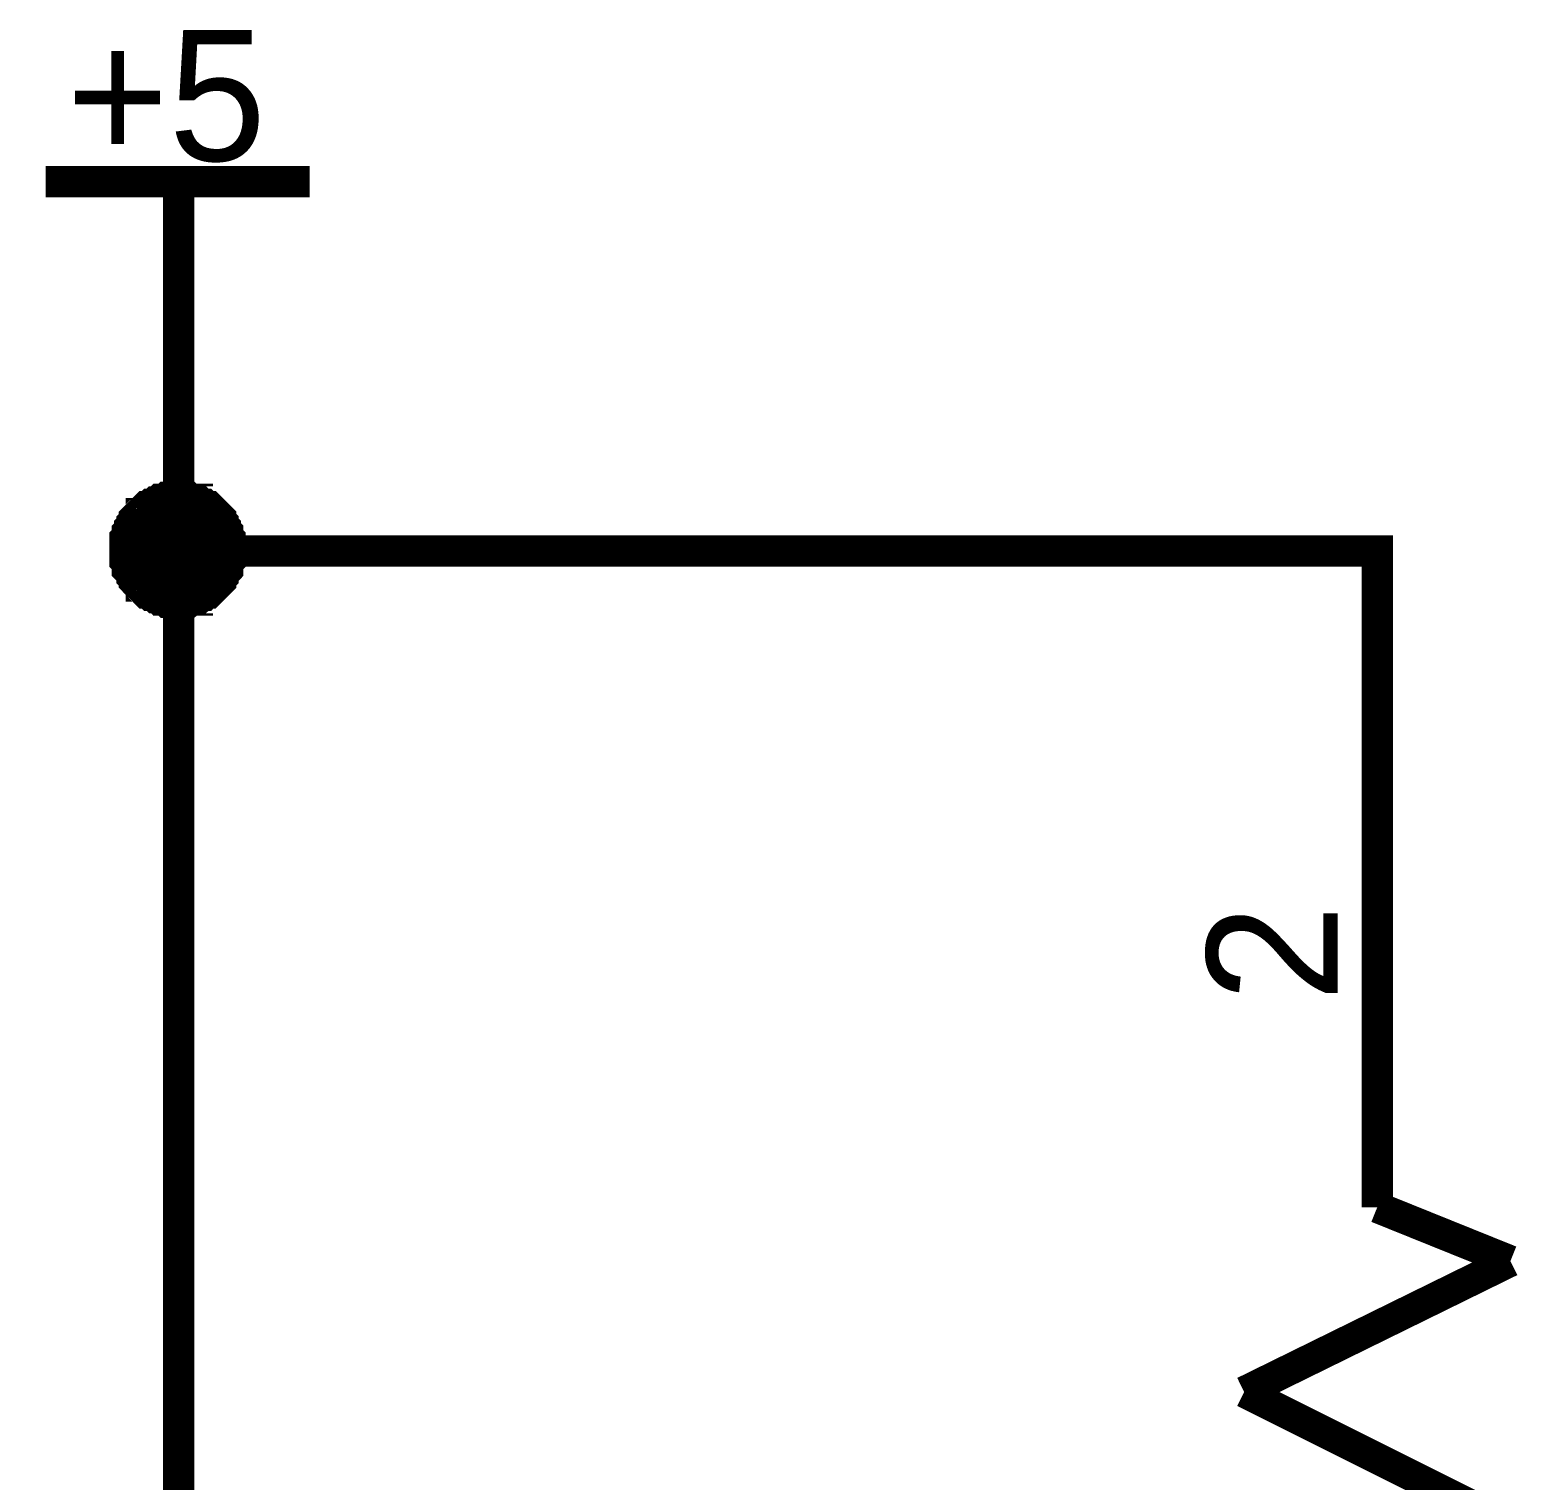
# Model space of a CAD drawing. Header units: millimetres. Extents: x 0 to 800, y 0 to 567.
# Drawn here: x 193.36 to 207.7, y 55.62 to 69.53 of the extents above; entities that cross this region are included whole.
import ezdxf

# ---------------------------------------------------------------- set-up
doc = ezdxf.new("R2010")
doc.units = ezdxf.units.MM
doc.layers.add('Sheet', color=255, linetype='Continuous')

msp = doc.modelspace()

# ---------------------------------------------------------------- linework, layer by layer
at = {"layer": 'Sheet'}
for points, const_width in [([(193.507, 68.07), (196.038, 68.07)], 0.3), ([(194.784, 65.539), (194.784, 68.07)], 0.3), ([(194.784, 65.539), (194.784, 64.531), (194.784, 52.548)], 0.3), ([(194.268, 64.531), (194.268, 64.553), (194.268, 64.576), (194.268, 64.62), (194.268, 64.643), (194.291, 64.665), (194.291, 64.688), (194.291, 64.71), (194.313, 64.732), (194.313, 64.755), (194.336, 64.777), (194.336, 64.8), (194.358, 64.822), (194.358, 64.844), (194.38, 64.867), (194.403, 64.889), (194.425, 64.889), (194.425, 64.912), (194.448, 64.934), (194.47, 64.956), (194.492, 64.956), (194.515, 64.979), (194.537, 64.979), (194.56, 65.001), (194.582, 65.001), (194.604, 65.024), (194.627, 65.024), (194.649, 65.024), (194.672, 65.046), (194.694, 65.046), (194.739, 65.046), (194.761, 65.046), (194.784, 65.046)], 0.3), ([(194.268, 64.531), (194.268, 64.553), (194.268, 64.576), (194.268, 64.62), (194.268, 64.643), (194.291, 64.665), (194.291, 64.688), (194.291, 64.71), (194.313, 64.732), (194.313, 64.755), (194.336, 64.777), (194.336, 64.8), (194.358, 64.822), (194.358, 64.844), (194.38, 64.867), (194.403, 64.889), (194.425, 64.889), (194.425, 64.912), (194.448, 64.934), (194.47, 64.956), (194.492, 64.956), (194.515, 64.979), (194.537, 64.979), (194.56, 65.001), (194.582, 65.001), (194.604, 65.024), (194.627, 65.024), (194.649, 65.024), (194.672, 65.046), (194.694, 65.046), (194.739, 65.046), (194.761, 65.046), (194.784, 65.046)], 0.3), ([(194.268, 64.531), (194.268, 64.553), (194.268, 64.576), (194.268, 64.62), (194.268, 64.643), (194.291, 64.665), (194.291, 64.688), (194.291, 64.71), (194.313, 64.732), (194.313, 64.755), (194.336, 64.777), (194.336, 64.8), (194.358, 64.822), (194.358, 64.844), (194.38, 64.867), (194.403, 64.889), (194.425, 64.889), (194.425, 64.912), (194.448, 64.934), (194.47, 64.956), (194.492, 64.956), (194.515, 64.979), (194.537, 64.979), (194.56, 65.001), (194.582, 65.001), (194.604, 65.024), (194.627, 65.024), (194.649, 65.024), (194.672, 65.046), (194.694, 65.046), (194.739, 65.046), (194.761, 65.046), (194.784, 65.046)], 0.3), ([(194.268, 64.531), (194.268, 64.553), (194.268, 64.576), (194.268, 64.62), (194.268, 64.643), (194.291, 64.665), (194.291, 64.688), (194.291, 64.71), (194.313, 64.732), (194.313, 64.755), (194.336, 64.777), (194.336, 64.8), (194.358, 64.822), (194.358, 64.844), (194.38, 64.867), (194.403, 64.889), (194.425, 64.889), (194.425, 64.912), (194.448, 64.934), (194.47, 64.956), (194.492, 64.956), (194.515, 64.979), (194.537, 64.979), (194.56, 65.001), (194.582, 65.001), (194.604, 65.024), (194.627, 65.024), (194.649, 65.024), (194.672, 65.046), (194.694, 65.046), (194.739, 65.046), (194.761, 65.046), (194.784, 65.046)], 0.3), ([(194.784, 65.046), (194.784, 65.046)], 0.3), ([(194.784, 65.046), (194.806, 65.046), (194.828, 65.046), (194.851, 65.046), (194.873, 65.046), (194.896, 65.024), (194.918, 65.024), (194.963, 65.024), (194.963, 65.001), (194.985, 65.001), (195.008, 64.979), (195.03, 64.979), (195.052, 64.956), (195.075, 64.956), (195.097, 64.934), (195.12, 64.912), (195.142, 64.889), (195.142, 64.889), (195.164, 64.867), (195.187, 64.844), (195.187, 64.822), (195.209, 64.8), (195.209, 64.777), (195.232, 64.755), (195.232, 64.732), (195.254, 64.71), (195.254, 64.688), (195.254, 64.665), (195.276, 64.643), (195.276, 64.62), (195.276, 64.576), (195.276, 64.553), (195.276, 64.531)], 0.3), ([(194.784, 65.046), (194.784, 65.046)], 0.3), ([(194.784, 65.046), (194.806, 65.046), (194.828, 65.046), (194.851, 65.046), (194.873, 65.046), (194.896, 65.024), (194.918, 65.024), (194.963, 65.024), (194.963, 65.001), (194.985, 65.001), (195.008, 64.979), (195.03, 64.979), (195.052, 64.956), (195.075, 64.956), (195.097, 64.934), (195.12, 64.912), (195.142, 64.889), (195.142, 64.889), (195.164, 64.867), (195.187, 64.844), (195.187, 64.822), (195.209, 64.8), (195.209, 64.777), (195.232, 64.755), (195.232, 64.732), (195.254, 64.71), (195.254, 64.688), (195.254, 64.665), (195.276, 64.643), (195.276, 64.62), (195.276, 64.576), (195.276, 64.553), (195.276, 64.531)], 0.3), ([(194.784, 65.046), (194.784, 65.046)], 0.3), ([(194.784, 65.046), (194.806, 65.046), (194.828, 65.046), (194.851, 65.046), (194.873, 65.046), (194.896, 65.024), (194.918, 65.024), (194.963, 65.024), (194.963, 65.001), (194.985, 65.001), (195.008, 64.979), (195.03, 64.979), (195.052, 64.956), (195.075, 64.956), (195.097, 64.934), (195.12, 64.912), (195.142, 64.889), (195.142, 64.889), (195.164, 64.867), (195.187, 64.844), (195.187, 64.822), (195.209, 64.8), (195.209, 64.777), (195.232, 64.755), (195.232, 64.732), (195.254, 64.71), (195.254, 64.688), (195.254, 64.665), (195.276, 64.643), (195.276, 64.62), (195.276, 64.576), (195.276, 64.553), (195.276, 64.531)], 0.3), ([(194.784, 65.046), (194.784, 65.046)], 0.3), ([(194.784, 65.046), (194.806, 65.046), (194.828, 65.046), (194.851, 65.046), (194.873, 65.046), (194.896, 65.024), (194.918, 65.024), (194.963, 65.024), (194.963, 65.001), (194.985, 65.001), (195.008, 64.979), (195.03, 64.979), (195.052, 64.956), (195.075, 64.956), (195.097, 64.934), (195.12, 64.912), (195.142, 64.889), (195.142, 64.889), (195.164, 64.867), (195.187, 64.844), (195.187, 64.822), (195.209, 64.8), (195.209, 64.777), (195.232, 64.755), (195.232, 64.732), (195.254, 64.71), (195.254, 64.688), (195.254, 64.665), (195.276, 64.643), (195.276, 64.62), (195.276, 64.576), (195.276, 64.553), (195.276, 64.531)], 0.3), ([(194.268, 64.531), (194.268, 64.553), (194.268, 64.576), (194.268, 64.62), (194.268, 64.643), (194.291, 64.665), (194.291, 64.688), (194.291, 64.71), (194.313, 64.732), (194.313, 64.755), (194.336, 64.777), (194.336, 64.8), (194.358, 64.822), (194.358, 64.844), (194.38, 64.867), (194.403, 64.889), (194.425, 64.889), (194.425, 64.912), (194.448, 64.934), (194.47, 64.956), (194.492, 64.956), (194.515, 64.979), (194.537, 64.979), (194.56, 65.001), (194.582, 65.001), (194.604, 65.024), (194.627, 65.024), (194.649, 65.024), (194.672, 65.046), (194.694, 65.046), (194.739, 65.046), (194.761, 65.046), (194.784, 65.046)], 0.0991), ([(194.268, 64.531), (194.268, 64.553), (194.268, 64.576), (194.268, 64.62), (194.268, 64.643), (194.291, 64.665), (194.291, 64.688), (194.291, 64.71), (194.313, 64.732), (194.313, 64.755), (194.336, 64.777), (194.336, 64.8), (194.358, 64.822), (194.358, 64.844), (194.38, 64.867), (194.403, 64.889), (194.425, 64.889), (194.425, 64.912), (194.448, 64.934), (194.47, 64.956), (194.492, 64.956), (194.515, 64.979), (194.537, 64.979), (194.56, 65.001), (194.582, 65.001), (194.604, 65.024), (194.627, 65.024), (194.649, 65.024), (194.672, 65.046), (194.694, 65.046), (194.739, 65.046), (194.761, 65.046), (194.784, 65.046)], 0.0991), ([(194.268, 64.531), (194.268, 64.553), (194.268, 64.576), (194.268, 64.62), (194.268, 64.643), (194.291, 64.665), (194.291, 64.688), (194.291, 64.71), (194.313, 64.732), (194.313, 64.755), (194.336, 64.777), (194.336, 64.8), (194.358, 64.822), (194.358, 64.844), (194.38, 64.867), (194.403, 64.889), (194.425, 64.889), (194.425, 64.912), (194.448, 64.934), (194.47, 64.956), (194.492, 64.956), (194.515, 64.979), (194.537, 64.979), (194.56, 65.001), (194.582, 65.001), (194.604, 65.024), (194.627, 65.024), (194.649, 65.024), (194.672, 65.046), (194.694, 65.046), (194.739, 65.046), (194.761, 65.046), (194.784, 65.046)], 0.0991), ([(194.268, 64.531), (194.268, 64.553), (194.268, 64.576), (194.268, 64.62), (194.268, 64.643), (194.291, 64.665), (194.291, 64.688), (194.291, 64.71), (194.313, 64.732), (194.313, 64.755), (194.336, 64.777), (194.336, 64.8), (194.358, 64.822), (194.358, 64.844), (194.38, 64.867), (194.403, 64.889), (194.425, 64.889), (194.425, 64.912), (194.448, 64.934), (194.47, 64.956), (194.492, 64.956), (194.515, 64.979), (194.537, 64.979), (194.56, 65.001), (194.582, 65.001), (194.604, 65.024), (194.627, 65.024), (194.649, 65.024), (194.672, 65.046), (194.694, 65.046), (194.739, 65.046), (194.761, 65.046), (194.784, 65.046)], 0.0991), ([(194.784, 65.046), (194.784, 65.046)], 0.0991), ([(194.784, 65.046), (194.806, 65.046), (194.828, 65.046), (194.851, 65.046), (194.873, 65.046), (194.896, 65.024), (194.918, 65.024), (194.963, 65.024), (194.963, 65.001), (194.985, 65.001), (195.008, 64.979), (195.03, 64.979), (195.052, 64.956), (195.075, 64.956), (195.097, 64.934), (195.12, 64.912), (195.142, 64.889), (195.142, 64.889), (195.164, 64.867), (195.187, 64.844), (195.187, 64.822), (195.209, 64.8), (195.209, 64.777), (195.232, 64.755), (195.232, 64.732), (195.254, 64.71), (195.254, 64.688), (195.254, 64.665), (195.276, 64.643), (195.276, 64.62), (195.276, 64.576), (195.276, 64.553), (195.276, 64.531)], 0.0991), ([(194.784, 65.046), (194.784, 65.046)], 0.0991), ([(194.784, 65.046), (194.806, 65.046), (194.828, 65.046), (194.851, 65.046), (194.873, 65.046), (194.896, 65.024), (194.918, 65.024), (194.963, 65.024), (194.963, 65.001), (194.985, 65.001), (195.008, 64.979), (195.03, 64.979), (195.052, 64.956), (195.075, 64.956), (195.097, 64.934), (195.12, 64.912), (195.142, 64.889), (195.142, 64.889), (195.164, 64.867), (195.187, 64.844), (195.187, 64.822), (195.209, 64.8), (195.209, 64.777), (195.232, 64.755), (195.232, 64.732), (195.254, 64.71), (195.254, 64.688), (195.254, 64.665), (195.276, 64.643), (195.276, 64.62), (195.276, 64.576), (195.276, 64.553), (195.276, 64.531)], 0.0991), ([(194.784, 65.046), (194.784, 65.046)], 0.0991), ([(194.784, 65.046), (194.806, 65.046), (194.828, 65.046), (194.851, 65.046), (194.873, 65.046), (194.896, 65.024), (194.918, 65.024), (194.963, 65.024), (194.963, 65.001), (194.985, 65.001), (195.008, 64.979), (195.03, 64.979), (195.052, 64.956), (195.075, 64.956), (195.097, 64.934), (195.12, 64.912), (195.142, 64.889), (195.142, 64.889), (195.164, 64.867), (195.187, 64.844), (195.187, 64.822), (195.209, 64.8), (195.209, 64.777), (195.232, 64.755), (195.232, 64.732), (195.254, 64.71), (195.254, 64.688), (195.254, 64.665), (195.276, 64.643), (195.276, 64.62), (195.276, 64.576), (195.276, 64.553), (195.276, 64.531)], 0.0991), ([(194.784, 65.046), (194.784, 65.046)], 0.0991), ([(194.784, 65.046), (194.806, 65.046), (194.828, 65.046), (194.851, 65.046), (194.873, 65.046), (194.896, 65.024), (194.918, 65.024), (194.963, 65.024), (194.963, 65.001), (194.985, 65.001), (195.008, 64.979), (195.03, 64.979), (195.052, 64.956), (195.075, 64.956), (195.097, 64.934), (195.12, 64.912), (195.142, 64.889), (195.142, 64.889), (195.164, 64.867), (195.187, 64.844), (195.187, 64.822), (195.209, 64.8), (195.209, 64.777), (195.232, 64.755), (195.232, 64.732), (195.254, 64.71), (195.254, 64.688), (195.254, 64.665), (195.276, 64.643), (195.276, 64.62), (195.276, 64.576), (195.276, 64.553), (195.276, 64.531)], 0.0991), ([(194.784, 64.038), (194.761, 64.038), (194.739, 64.038), (194.694, 64.038), (194.672, 64.038), (194.649, 64.06), (194.627, 64.06), (194.604, 64.06), (194.582, 64.083), (194.56, 64.083), (194.537, 64.105), (194.515, 64.105), (194.492, 64.128), (194.47, 64.128), (194.448, 64.15), (194.425, 64.172), (194.425, 64.195), (194.403, 64.195), (194.38, 64.217), (194.358, 64.24), (194.358, 64.262), (194.336, 64.284), (194.336, 64.307), (194.313, 64.329), (194.313, 64.329), (194.291, 64.352), (194.291, 64.396), (194.291, 64.419), (194.268, 64.441), (194.268, 64.464), (194.268, 64.486), (194.268, 64.508), (194.268, 64.531)], 0.3), ([(194.268, 64.531), (194.268, 64.531)], 0.3), ([(194.784, 64.038), (194.761, 64.038), (194.739, 64.038), (194.694, 64.038), (194.672, 64.038), (194.649, 64.06), (194.627, 64.06), (194.604, 64.06), (194.582, 64.083), (194.56, 64.083), (194.537, 64.105), (194.515, 64.105), (194.492, 64.128), (194.47, 64.128), (194.448, 64.15), (194.425, 64.172), (194.425, 64.195), (194.403, 64.195), (194.38, 64.217), (194.358, 64.24), (194.358, 64.262), (194.336, 64.284), (194.336, 64.307), (194.313, 64.329), (194.313, 64.329), (194.291, 64.352), (194.291, 64.396), (194.291, 64.419), (194.268, 64.441), (194.268, 64.464), (194.268, 64.486), (194.268, 64.508), (194.268, 64.531)], 0.3), ([(194.268, 64.531), (194.268, 64.531)], 0.3), ([(194.784, 64.038), (194.761, 64.038), (194.739, 64.038), (194.694, 64.038), (194.672, 64.038), (194.649, 64.06), (194.627, 64.06), (194.604, 64.06), (194.582, 64.083), (194.56, 64.083), (194.537, 64.105), (194.515, 64.105), (194.492, 64.128), (194.47, 64.128), (194.448, 64.15), (194.425, 64.172), (194.425, 64.195), (194.403, 64.195), (194.38, 64.217), (194.358, 64.24), (194.358, 64.262), (194.336, 64.284), (194.336, 64.307), (194.313, 64.329), (194.313, 64.329), (194.291, 64.352), (194.291, 64.396), (194.291, 64.419), (194.268, 64.441), (194.268, 64.464), (194.268, 64.486), (194.268, 64.508), (194.268, 64.531)], 0.3), ([(194.268, 64.531), (194.268, 64.531)], 0.3), ([(194.784, 64.038), (194.761, 64.038), (194.739, 64.038), (194.694, 64.038), (194.672, 64.038), (194.649, 64.06), (194.627, 64.06), (194.604, 64.06), (194.582, 64.083), (194.56, 64.083), (194.537, 64.105), (194.515, 64.105), (194.492, 64.128), (194.47, 64.128), (194.448, 64.15), (194.425, 64.172), (194.425, 64.195), (194.403, 64.195), (194.38, 64.217), (194.358, 64.24), (194.358, 64.262), (194.336, 64.284), (194.336, 64.307), (194.313, 64.329), (194.313, 64.329), (194.291, 64.352), (194.291, 64.396), (194.291, 64.419), (194.268, 64.441), (194.268, 64.464), (194.268, 64.486), (194.268, 64.508), (194.268, 64.531)], 0.3), ([(194.268, 64.531), (194.268, 64.531)], 0.3), ([(194.784, 64.038), (194.761, 64.038), (194.739, 64.038), (194.694, 64.038), (194.672, 64.038), (194.649, 64.06), (194.627, 64.06), (194.604, 64.06), (194.582, 64.083), (194.56, 64.083), (194.537, 64.105), (194.515, 64.105), (194.492, 64.128), (194.47, 64.128), (194.448, 64.15), (194.425, 64.172), (194.425, 64.195), (194.403, 64.195), (194.38, 64.217), (194.358, 64.24), (194.358, 64.262), (194.336, 64.284), (194.336, 64.307), (194.313, 64.329), (194.313, 64.329), (194.291, 64.352), (194.291, 64.396), (194.291, 64.419), (194.268, 64.441), (194.268, 64.464), (194.268, 64.486), (194.268, 64.508), (194.268, 64.531)], 0.0991), ([(194.268, 64.531), (194.268, 64.531)], 0.0991), ([(194.784, 64.038), (194.761, 64.038), (194.739, 64.038), (194.694, 64.038), (194.672, 64.038), (194.649, 64.06), (194.627, 64.06), (194.604, 64.06), (194.582, 64.083), (194.56, 64.083), (194.537, 64.105), (194.515, 64.105), (194.492, 64.128), (194.47, 64.128), (194.448, 64.15), (194.425, 64.172), (194.425, 64.195), (194.403, 64.195), (194.38, 64.217), (194.358, 64.24), (194.358, 64.262), (194.336, 64.284), (194.336, 64.307), (194.313, 64.329), (194.313, 64.329), (194.291, 64.352), (194.291, 64.396), (194.291, 64.419), (194.268, 64.441), (194.268, 64.464), (194.268, 64.486), (194.268, 64.508), (194.268, 64.531)], 0.0991), ([(194.268, 64.531), (194.268, 64.531)], 0.0991), ([(194.784, 64.038), (194.761, 64.038), (194.739, 64.038), (194.694, 64.038), (194.672, 64.038), (194.649, 64.06), (194.627, 64.06), (194.604, 64.06), (194.582, 64.083), (194.56, 64.083), (194.537, 64.105), (194.515, 64.105), (194.492, 64.128), (194.47, 64.128), (194.448, 64.15), (194.425, 64.172), (194.425, 64.195), (194.403, 64.195), (194.38, 64.217), (194.358, 64.24), (194.358, 64.262), (194.336, 64.284), (194.336, 64.307), (194.313, 64.329), (194.313, 64.329), (194.291, 64.352), (194.291, 64.396), (194.291, 64.419), (194.268, 64.441), (194.268, 64.464), (194.268, 64.486), (194.268, 64.508), (194.268, 64.531)], 0.0991), ([(194.268, 64.531), (194.268, 64.531)], 0.0991), ([(194.784, 64.038), (194.761, 64.038), (194.739, 64.038), (194.694, 64.038), (194.672, 64.038), (194.649, 64.06), (194.627, 64.06), (194.604, 64.06), (194.582, 64.083), (194.56, 64.083), (194.537, 64.105), (194.515, 64.105), (194.492, 64.128), (194.47, 64.128), (194.448, 64.15), (194.425, 64.172), (194.425, 64.195), (194.403, 64.195), (194.38, 64.217), (194.358, 64.24), (194.358, 64.262), (194.336, 64.284), (194.336, 64.307), (194.313, 64.329), (194.313, 64.329), (194.291, 64.352), (194.291, 64.396), (194.291, 64.419), (194.268, 64.441), (194.268, 64.464), (194.268, 64.486), (194.268, 64.508), (194.268, 64.531)], 0.0991), ([(194.268, 64.531), (194.268, 64.531)], 0.0991), ([(195.276, 64.531), (195.276, 64.508), (195.276, 64.486), (195.276, 64.464), (195.276, 64.441), (195.254, 64.419), (195.254, 64.396), (195.254, 64.352), (195.232, 64.329), (195.232, 64.329), (195.209, 64.307), (195.209, 64.284), (195.187, 64.262), (195.187, 64.24), (195.164, 64.217), (195.142, 64.195), (195.142, 64.195), (195.12, 64.172), (195.097, 64.15), (195.075, 64.128), (195.052, 64.128), (195.03, 64.105), (195.008, 64.105), (194.985, 64.083), (194.963, 64.083), (194.963, 64.06), (194.918, 64.06), (194.896, 64.06), (194.873, 64.038), (194.851, 64.038), (194.828, 64.038), (194.806, 64.038), (194.784, 64.038)], 0.3), ([(206.274, 63.321), (206.274, 64.531), (194.784, 64.531)], 0.3), ([(195.276, 64.531), (195.276, 64.508), (195.276, 64.486), (195.276, 64.464), (195.276, 64.441), (195.254, 64.419), (195.254, 64.396), (195.254, 64.352), (195.232, 64.329), (195.232, 64.329), (195.209, 64.307), (195.209, 64.284), (195.187, 64.262), (195.187, 64.24), (195.164, 64.217), (195.142, 64.195), (195.142, 64.195), (195.12, 64.172), (195.097, 64.15), (195.075, 64.128), (195.052, 64.128), (195.03, 64.105), (195.008, 64.105), (194.985, 64.083), (194.963, 64.083), (194.963, 64.06), (194.918, 64.06), (194.896, 64.06), (194.873, 64.038), (194.851, 64.038), (194.828, 64.038), (194.806, 64.038), (194.784, 64.038)], 0.3), ([(195.276, 64.531), (195.276, 64.508), (195.276, 64.486), (195.276, 64.464), (195.276, 64.441), (195.254, 64.419), (195.254, 64.396), (195.254, 64.352), (195.232, 64.329), (195.232, 64.329), (195.209, 64.307), (195.209, 64.284), (195.187, 64.262), (195.187, 64.24), (195.164, 64.217), (195.142, 64.195), (195.142, 64.195), (195.12, 64.172), (195.097, 64.15), (195.075, 64.128), (195.052, 64.128), (195.03, 64.105), (195.008, 64.105), (194.985, 64.083), (194.963, 64.083), (194.963, 64.06), (194.918, 64.06), (194.896, 64.06), (194.873, 64.038), (194.851, 64.038), (194.828, 64.038), (194.806, 64.038), (194.784, 64.038)], 0.3), ([(195.276, 64.531), (195.276, 64.508), (195.276, 64.486), (195.276, 64.464), (195.276, 64.441), (195.254, 64.419), (195.254, 64.396), (195.254, 64.352), (195.232, 64.329), (195.232, 64.329), (195.209, 64.307), (195.209, 64.284), (195.187, 64.262), (195.187, 64.24), (195.164, 64.217), (195.142, 64.195), (195.142, 64.195), (195.12, 64.172), (195.097, 64.15), (195.075, 64.128), (195.052, 64.128), (195.03, 64.105), (195.008, 64.105), (194.985, 64.083), (194.963, 64.083), (194.963, 64.06), (194.918, 64.06), (194.896, 64.06), (194.873, 64.038), (194.851, 64.038), (194.828, 64.038), (194.806, 64.038), (194.784, 64.038)], 0.3), ([(195.276, 64.531), (195.276, 64.508), (195.276, 64.486), (195.276, 64.464), (195.276, 64.441), (195.254, 64.419), (195.254, 64.396), (195.254, 64.352), (195.232, 64.329), (195.232, 64.329), (195.209, 64.307), (195.209, 64.284), (195.187, 64.262), (195.187, 64.24), (195.164, 64.217), (195.142, 64.195), (195.142, 64.195), (195.12, 64.172), (195.097, 64.15), (195.075, 64.128), (195.052, 64.128), (195.03, 64.105), (195.008, 64.105), (194.985, 64.083), (194.963, 64.083), (194.963, 64.06), (194.918, 64.06), (194.896, 64.06), (194.873, 64.038), (194.851, 64.038), (194.828, 64.038), (194.806, 64.038), (194.784, 64.038)], 0.0991), ([(195.276, 64.531), (195.276, 64.508), (195.276, 64.486), (195.276, 64.464), (195.276, 64.441), (195.254, 64.419), (195.254, 64.396), (195.254, 64.352), (195.232, 64.329), (195.232, 64.329), (195.209, 64.307), (195.209, 64.284), (195.187, 64.262), (195.187, 64.24), (195.164, 64.217), (195.142, 64.195), (195.142, 64.195), (195.12, 64.172), (195.097, 64.15), (195.075, 64.128), (195.052, 64.128), (195.03, 64.105), (195.008, 64.105), (194.985, 64.083), (194.963, 64.083), (194.963, 64.06), (194.918, 64.06), (194.896, 64.06), (194.873, 64.038), (194.851, 64.038), (194.828, 64.038), (194.806, 64.038), (194.784, 64.038)], 0.0991), ([(195.276, 64.531), (195.276, 64.508), (195.276, 64.486), (195.276, 64.464), (195.276, 64.441), (195.254, 64.419), (195.254, 64.396), (195.254, 64.352), (195.232, 64.329), (195.232, 64.329), (195.209, 64.307), (195.209, 64.284), (195.187, 64.262), (195.187, 64.24), (195.164, 64.217), (195.142, 64.195), (195.142, 64.195), (195.12, 64.172), (195.097, 64.15), (195.075, 64.128), (195.052, 64.128), (195.03, 64.105), (195.008, 64.105), (194.985, 64.083), (194.963, 64.083), (194.963, 64.06), (194.918, 64.06), (194.896, 64.06), (194.873, 64.038), (194.851, 64.038), (194.828, 64.038), (194.806, 64.038), (194.784, 64.038)], 0.0991), ([(195.276, 64.531), (195.276, 64.508), (195.276, 64.486), (195.276, 64.464), (195.276, 64.441), (195.254, 64.419), (195.254, 64.396), (195.254, 64.352), (195.232, 64.329), (195.232, 64.329), (195.209, 64.307), (195.209, 64.284), (195.187, 64.262), (195.187, 64.24), (195.164, 64.217), (195.142, 64.195), (195.142, 64.195), (195.12, 64.172), (195.097, 64.15), (195.075, 64.128), (195.052, 64.128), (195.03, 64.105), (195.008, 64.105), (194.985, 64.083), (194.963, 64.083), (194.963, 64.06), (194.918, 64.06), (194.896, 64.06), (194.873, 64.038), (194.851, 64.038), (194.828, 64.038), (194.806, 64.038), (194.784, 64.038)], 0.0991), ([(195.276, 64.531), (195.276, 64.531), (195.276, 64.531), (195.276, 64.531), (195.276, 64.531), (195.276, 64.531), (195.276, 64.531), (195.276, 64.531), (195.276, 64.531), (195.276, 64.531), (195.276, 64.531), (195.276, 64.531), (195.276, 64.531), (195.276, 64.531), (195.276, 64.531), (195.276, 64.531), (195.276, 64.531), (195.276, 64.531), (195.276, 64.531), (195.276, 64.531), (195.276, 64.531), (195.276, 64.531), (195.276, 64.531), (195.276, 64.531), (195.276, 64.531), (195.276, 64.531), (195.276, 64.531), (195.276, 64.531), (195.276, 64.531), (195.276, 64.531), (195.276, 64.531), (195.276, 64.531), (195.276, 64.531)], 0.3), ([(195.276, 64.531), (195.276, 64.531)], 0.3), ([(195.276, 64.531), (195.276, 64.531), (195.276, 64.531), (195.276, 64.531), (195.276, 64.531), (195.276, 64.531), (195.276, 64.531), (195.276, 64.531), (195.276, 64.531), (195.276, 64.531), (195.276, 64.531), (195.276, 64.531), (195.276, 64.531), (195.276, 64.531), (195.276, 64.531), (195.276, 64.531), (195.276, 64.531), (195.276, 64.531), (195.276, 64.531), (195.276, 64.531), (195.276, 64.531), (195.276, 64.531), (195.276, 64.531), (195.276, 64.531), (195.276, 64.531), (195.276, 64.531), (195.276, 64.531), (195.276, 64.531), (195.276, 64.531), (195.276, 64.531), (195.276, 64.531), (195.276, 64.531), (195.276, 64.531)], 0.3), ([(195.276, 64.531), (195.276, 64.531)], 0.3), ([(195.276, 64.531), (195.276, 64.531), (195.276, 64.531), (195.276, 64.531), (195.276, 64.531), (195.276, 64.531), (195.276, 64.531), (195.276, 64.531), (195.276, 64.531), (195.276, 64.531), (195.276, 64.531), (195.276, 64.531), (195.276, 64.531), (195.276, 64.531), (195.276, 64.531), (195.276, 64.531), (195.276, 64.531), (195.276, 64.531), (195.276, 64.531), (195.276, 64.531), (195.276, 64.531), (195.276, 64.531), (195.276, 64.531), (195.276, 64.531), (195.276, 64.531), (195.276, 64.531), (195.276, 64.531), (195.276, 64.531), (195.276, 64.531), (195.276, 64.531), (195.276, 64.531), (195.276, 64.531), (195.276, 64.531)], 0.3), ([(195.276, 64.531), (195.276, 64.531)], 0.3), ([(195.276, 64.531), (195.276, 64.531), (195.276, 64.531), (195.276, 64.531), (195.276, 64.531), (195.276, 64.531), (195.276, 64.531), (195.276, 64.531), (195.276, 64.531), (195.276, 64.531), (195.276, 64.531), (195.276, 64.531), (195.276, 64.531), (195.276, 64.531), (195.276, 64.531), (195.276, 64.531), (195.276, 64.531), (195.276, 64.531), (195.276, 64.531), (195.276, 64.531), (195.276, 64.531), (195.276, 64.531), (195.276, 64.531), (195.276, 64.531), (195.276, 64.531), (195.276, 64.531), (195.276, 64.531), (195.276, 64.531), (195.276, 64.531), (195.276, 64.531), (195.276, 64.531), (195.276, 64.531), (195.276, 64.531)], 0.3), ([(195.276, 64.531), (195.276, 64.531)], 0.3), ([(195.276, 64.531), (195.276, 64.531), (195.276, 64.531), (195.276, 64.531), (195.276, 64.531), (195.276, 64.531), (195.276, 64.531), (195.276, 64.531), (195.276, 64.531), (195.276, 64.531), (195.276, 64.531), (195.276, 64.531), (195.276, 64.531), (195.276, 64.531), (195.276, 64.531), (195.276, 64.531), (195.276, 64.531), (195.276, 64.531), (195.276, 64.531), (195.276, 64.531), (195.276, 64.531), (195.276, 64.531), (195.276, 64.531), (195.276, 64.531), (195.276, 64.531), (195.276, 64.531), (195.276, 64.531), (195.276, 64.531), (195.276, 64.531), (195.276, 64.531), (195.276, 64.531), (195.276, 64.531), (195.276, 64.531)], 0.0991), ([(195.276, 64.531), (195.276, 64.531)], 0.0991), ([(195.276, 64.531), (195.276, 64.531), (195.276, 64.531), (195.276, 64.531), (195.276, 64.531), (195.276, 64.531), (195.276, 64.531), (195.276, 64.531), (195.276, 64.531), (195.276, 64.531), (195.276, 64.531), (195.276, 64.531), (195.276, 64.531), (195.276, 64.531), (195.276, 64.531), (195.276, 64.531), (195.276, 64.531), (195.276, 64.531), (195.276, 64.531), (195.276, 64.531), (195.276, 64.531), (195.276, 64.531), (195.276, 64.531), (195.276, 64.531), (195.276, 64.531), (195.276, 64.531), (195.276, 64.531), (195.276, 64.531), (195.276, 64.531), (195.276, 64.531), (195.276, 64.531), (195.276, 64.531), (195.276, 64.531)], 0.0991), ([(195.276, 64.531), (195.276, 64.531)], 0.0991), ([(195.276, 64.531), (195.276, 64.531), (195.276, 64.531), (195.276, 64.531), (195.276, 64.531), (195.276, 64.531), (195.276, 64.531), (195.276, 64.531), (195.276, 64.531), (195.276, 64.531), (195.276, 64.531), (195.276, 64.531), (195.276, 64.531), (195.276, 64.531), (195.276, 64.531), (195.276, 64.531), (195.276, 64.531), (195.276, 64.531), (195.276, 64.531), (195.276, 64.531), (195.276, 64.531), (195.276, 64.531), (195.276, 64.531), (195.276, 64.531), (195.276, 64.531), (195.276, 64.531), (195.276, 64.531), (195.276, 64.531), (195.276, 64.531), (195.276, 64.531), (195.276, 64.531), (195.276, 64.531), (195.276, 64.531)], 0.0991), ([(195.276, 64.531), (195.276, 64.531)], 0.0991), ([(195.276, 64.531), (195.276, 64.531), (195.276, 64.531), (195.276, 64.531), (195.276, 64.531), (195.276, 64.531), (195.276, 64.531), (195.276, 64.531), (195.276, 64.531), (195.276, 64.531), (195.276, 64.531), (195.276, 64.531), (195.276, 64.531), (195.276, 64.531), (195.276, 64.531), (195.276, 64.531), (195.276, 64.531), (195.276, 64.531), (195.276, 64.531), (195.276, 64.531), (195.276, 64.531), (195.276, 64.531), (195.276, 64.531), (195.276, 64.531), (195.276, 64.531), (195.276, 64.531), (195.276, 64.531), (195.276, 64.531), (195.276, 64.531), (195.276, 64.531), (195.276, 64.531), (195.276, 64.531), (195.276, 64.531)], 0.0991), ([(195.276, 64.531), (195.276, 64.531)], 0.0991), ([(206.274, 58.237), (206.274, 63.321)], 0.3), ([(206.274, 58.237), (206.274, 58.998)], 0.3), ([(207.551, 57.722), (206.274, 58.237)], 0.3), ([(204.998, 56.467), (207.551, 57.722)], 0.3), ([(207.551, 55.191), (204.998, 56.467)], 0.3)]:
    msp.add_lwpolyline(points, dxfattribs=dict(at, const_width=const_width))
at = {"layer": 'Sheet', "const_width": 0.508}
msp.add_lwpolyline([(194.514, 64.546, 1), (195.022, 64.546, 1)], format="xyb", close=True, dxfattribs=at)

# ---------------------------------------------------------------- texts
at = {"layer": 'Sheet'}
msp.add_text('+5', height=1.2543, dxfattribs=at).set_placement((193.708, 68.271))
msp.add_text('2', height=1.254, rotation=90, dxfattribs=at).set_placement((205.894, 60.208))

doc.saveas('drawing.dxf')
